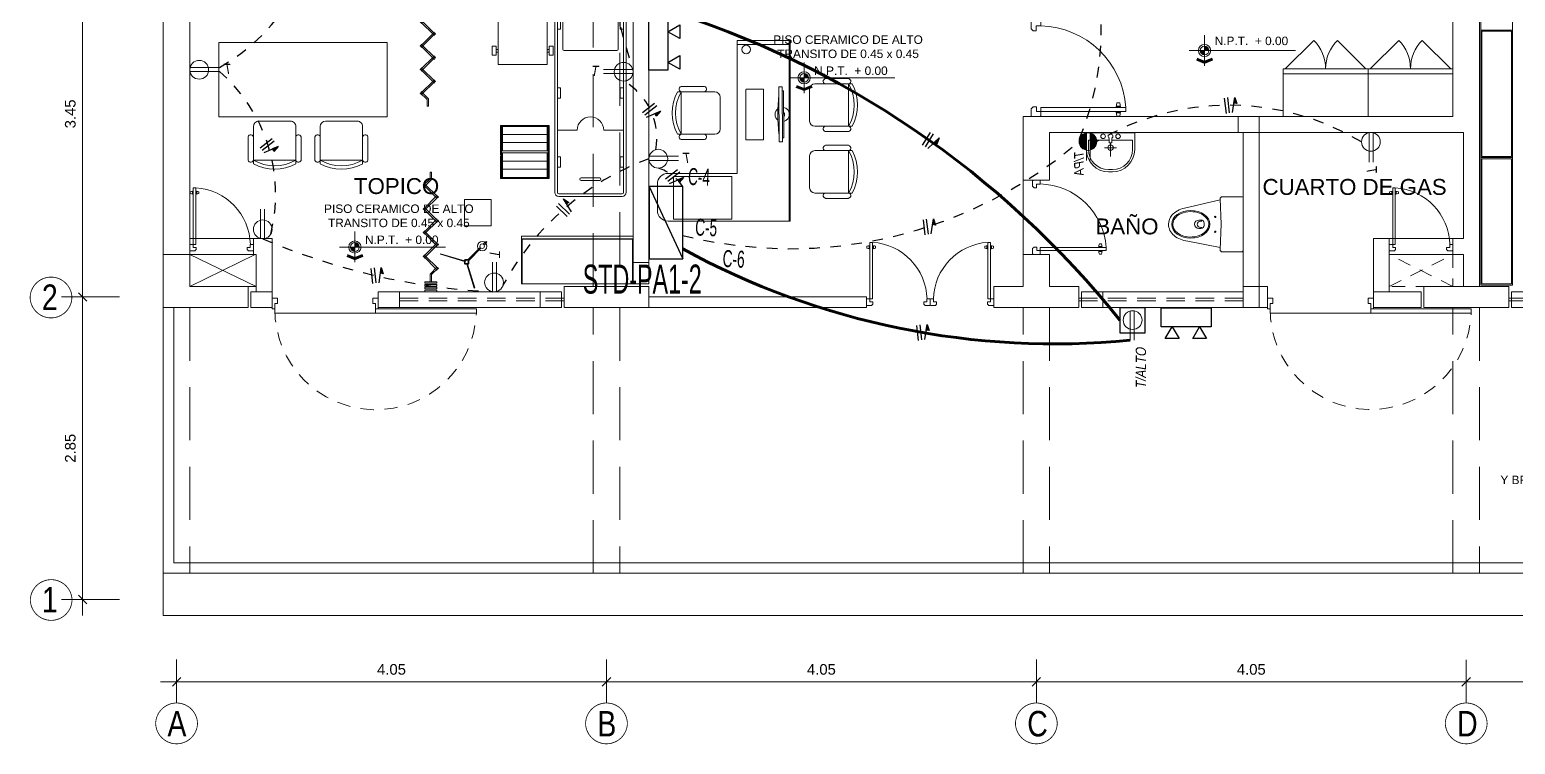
# Model space of a CAD drawing. Header units: millimetres. Extents: x 3354 to 3637, y 1117 to 1358.
# Drawn here: x 3377.57 to 3391.57, y 1138.79 to 1145.52 of the extents above; entities that cross this region are included whole.
import ezdxf

# ---------------------------------------------------------------- set-up
doc = ezdxf.new("R2010")
doc.units = ezdxf.units.MM
for name, pattern in [('CONTINUA', [0]), ('DASHED', [0.75, 0.5, -0.25]), ('DASHED2', [0.375, 0.25, -0.125]), ('HIDDEN2', [0.1875, 0.125, -0.0625]), ('TRAZOS2', [0.225, 0.15, -0.075])]:
    doc.linetypes.add(name, pattern=pattern)
for name, color, linetype, lineweight in [('cables', 152, 'Continuous', 60), ('CASCO', 252, 'Continuous', 9), ('INST. TOMAC.', 3, 'DASHED', 30), ('Mobiliario GRCP', 25, 'Continuous', 20), ('SANITARIAS', 37, 'Continuous', 13), ('TABLERO', 122, 'Continuous', 25)]:
    doc.layers.add(name, color=color, linetype=linetype, lineweight=lineweight)
doc.layers.add('Efec-muebles', color=7, linetype='Continuous', lineweight=13, true_color=0x85826f)
doc.layers.add('N° cond', color=141, linetype='Continuous')
doc.styles.add('1', font='arial.ttf')
doc.styles.add('2-SIETE', font='ARIALN.TTF', dxfattribs={"height": 0.07})
doc.styles.add('BYE', font='ARIALN.TTF', dxfattribs={"oblique": 10, "height": 2})
doc.styles.get("Standard").update_dxf_attribs({"font": 'arial.ttf'})
doc.styles.add('style1', font='arial.ttf')
doc.styles.add('style2', font='arial.ttf')
doc.dimstyles.new('Esc  1  50', dxfattribs={"dimtxt": 0.1, "dimasz": 0.08, "dimexe": 0.2, "dimexo": 0.15, "dimgap": 0.065, "dimtad": 1, "dimzin": 4, "dimdsep": 46, "dimtxsty": 'Standard', "dimblk": 'OBLIQUE', "dimcen": 0.12, "dimdle": 0.15, "dimadec": 0, "dimazin": 0, "dimtfac": 1, "dimtix": 1, "dimtmove": 0, "dimatfit": 3, "dimldrblk": 'OBLIQUE', "dimfxl": 1, "dimarcsym": 0})

# ---------------------------------------------------------------- blocks, each defined once
blk = doc.blocks.new('LAV-P')
at = {"layer": 'SANITARIAS', "linetype": 'CONTINUA', "lineweight": 5, "ltscale": 0.002}
for p, q in [((-0.019, 0.387), (0.019, 0.387)), ((-0.019, 0.365), (0.019, 0.365)), ((-0.24, 0), (-0.24, 0.167)), ((-0.218, 0.073), (-0.218, 0.167)), ((-0.059, 0.149), (0.059, 0.149)), ((0, 0.101), (0, 0.237)), ((0.218, 0.073), (0.218, 0.167)), ((0.24, 0), (0.24, 0.167)), ((-0.24, 0), (0.24, 0)), ((-0.218, 0.073), (-0.012, 0.073)), ((-0.012, 0.101), (0.012, 0.101)), ((-0.012, 0.056), (-0.012, 0.101)), ((0.012, 0.056), (0.012, 0.101)), ((0.012, 0.073), (0.218, 0.073))]:
    blk.add_line(p, q, dxfattribs=at)
for centre, radius in [((0, 0.149), 0.027), ((-0.074, 0.036), 0.0231), ((0.074, 0.036), 0.0231)]:
    blk.add_circle(centre, radius, dxfattribs=at)
for centre, radius, start, end in [((-0.019, 0.167), 0.221, 90, 180), ((-0.019, 0.167), 0.199, 90, 180), ((0.019, 0.167), 0.221, 0, 90), ((0.019, 0.167), 0.199, 0, 90), ((0, 0.036), 0.0231, 121.3084, 58.6916)]:
    blk.add_arc(centre, radius, start, end, dxfattribs=at)
blk = doc.blocks.new('ghjghg')
at = {"layer": 'Efec-muebles', "linetype": 'CONTINUA', "lineweight": 5, "ltscale": 0.002}
for p, q in [((722.609, 469.291), (722.43, 469.291)), ((722.41, 469.271), (722.41, 468.791)), ((722.619, 469.031), (722.629, 469.27)), ((722.628, 469.249), (722.933, 469.189)), ((722.629, 468.792), (722.619, 469.031)), ((722.779, 469.021), (722.779, 469.041)), ((722.801, 469.061), (722.815, 469.061)), ((722.809, 469.071), (722.829, 469.071)), ((722.869, 469.031), (722.869, 469.031)), ((722.629, 468.801), (722.965, 468.878)), ((722.815, 469.001), (722.801, 469.001)), ((722.829, 468.991), (722.809, 468.991)), ((722.43, 468.771), (722.609, 468.771))]:
    blk.add_line(p, q, dxfattribs=at)
for centre in [(722.675, 469.101), (722.675, 468.961)]:
    blk.add_circle(centre, 0.00635, dxfattribs=at)
for centre, radius, start, end in [((722.43, 469.271), 0.02, 90, 180), ((722.609, 469.271), 0.02, 357.5774, 90), ((722.809, 469.041), 0.03, 90, 180), ((722.809, 469.021), 0.03, 180, 270), ((722.815, 469.031), 0.03, 0, 90), ((722.815, 469.031), 0.03, 270, 0), ((722.829, 469.031), 0.04, 0, 90), ((722.829, 469.031), 0.04, 270, 360), ((722.43, 468.791), 0.02, 180, 270), ((722.609, 468.791), 0.02, 270, 2.4226)]:
    blk.add_arc(centre, radius, start, end, dxfattribs=at)
at = {"layer": 'Efec-muebles', "linetype": 'CONTINUA', "lineweight": 5, "ltscale": 0.002, "extrusion": (0, 0, -1)}
blk.add_ellipse((722.905, 469.031), major_axis=(0.18, 0), ratio=0.722222, dxfattribs=at)
at = {"layer": 'Efec-muebles', "linetype": 'CONTINUA', "lineweight": 5, "ltscale": 0.002}
for points, knots in [([(723.075, 469.031), (723.075, 469.003), (723.06, 468.974), (722.991, 468.919), (722.924, 468.904), (722.804, 468.926), (722.755, 468.961), (722.726, 469.042), (722.743, 469.088), (722.832, 469.148), (722.901, 469.159), (723.018, 469.131), (723.062, 469.093), (723.074, 469.045), (723.075, 469.038), (723.075, 469.031)], [0, 0, 0, 0, 0.74049, 0.74049, 1.813277, 1.813277, 2.886063, 2.886063, 3.958849, 3.958849, 5.031636, 5.031636, 6.104422, 6.104422, 6.283185, 6.283185, 6.283185, 6.283185]), ([(722.933, 469.189), (722.982, 469.184), (723.028, 469.167), (723.095, 469.11), (723.115, 469.071), (723.115, 469.031), (723.115, 469), (723.103, 468.97), (723.055, 468.912), (723.012, 468.889), (722.965, 468.878)], [4.853824, 4.853824, 4.853824, 4.853824, 5.580391, 5.580391, 6.283185, 6.283185, 6.283185, 6.822949, 6.822949, 7.551337, 7.551337, 7.551337, 7.551337])]:
    blk.add_open_spline(points, degree=3, knots=knots, dxfattribs=at)
blk = doc.blocks.new('H-7')
at = {"layer": 'Efec-muebles'}
for p, q in [((-1.271, 0.237), (-1.449, 0.058)), ((-1.257, 0.222), (-1.435, 0.044)), ((-1.299, 0.222), (-1.121, 0.044)), ((-1.285, 0.237), (-1.107, 0.058)), ((-0.971, 0.237), (-1.149, 0.058)), ((-0.957, 0.222), (-1.135, 0.044)), ((-1.002, 0.222), (-0.824, 0.044)), ((-0.988, 0.237), (-0.81, 0.058)), ((-0.674, 0.237), (-0.852, 0.058)), ((-0.66, 0.222), (-0.838, 0.044)), ((-0.702, 0.222), (-0.524, 0.044)), ((-0.688, 0.237), (-0.51, 0.058)), ((-0.374, 0.237), (-0.552, 0.058)), ((-0.36, 0.222), (-0.538, 0.044)), ((-0.402, 0.222), (-0.31, 0.13)), ((-0.388, 0.237), (-0.302, 0.15)), ((-0.193, 0.215), (-0.213, 0.215)), ((-0.213, 0.215), (-0.213, 0.065)), ((-0.193, 0.065), (-0.193, 0.215)), ((-0.158, 0.215), (-0.178, 0.215)), ((-0.178, 0.215), (-0.178, 0.065)), ((-0.158, 0.065), (-0.158, 0.215)), ((-0.123, 0.215), (-0.143, 0.215)), ((-0.143, 0.215), (-0.143, 0.065)), ((-0.123, 0.065), (-0.123, 0.215)), ((-0.088, 0.215), (-0.108, 0.215)), ((-0.108, 0.215), (-0.108, 0.065)), ((-0.088, 0.065), (-0.088, 0.215)), ((-1.589, 0.15), (-1.499, 0.15)), ((-1.589, 0.13), (-1.589, 0.15)), ((-1.589, 0.13), (-1.507, 0.13)), ((-1.507, 0.13), (-1.421, 0.044)), ((-1.499, 0.15), (-1.407, 0.058)), ((-0.31, 0.13), (-0.213, 0.13)), ((-0.302, 0.15), (-0.213, 0.15)), ((-0.213, 0.065), (-0.193, 0.065)), ((-0.178, 0.065), (-0.158, 0.065)), ((-0.143, 0.065), (-0.123, 0.065)), ((-0.108, 0.065), (-0.088, 0.065))]:
    blk.add_line(p, q, dxfattribs=at)
blk = doc.blocks.new('D-9')
at = {"layer": 'Efec-muebles'}
for p, q in [((-0.076, 0.245), (-0.072, 0.247)), ((-0.009, 0.021), (-0.076, 0.245)), ((-0.004, 0.021), (-0.072, 0.247)), ((-0.014, 0.021), (-0.021, 0.014)), ((-0.021, 0.014), (-0.021, -0.014)), ((0.014, 0.021), (-0.014, 0.021)), ((0.021, 0.014), (0.014, 0.021)), ((0.021, -0.004), (0.021, 0.014)), ((-0.021, -0.014), (-0.136, -0.129)), ((-0.014, -0.021), (-0.129, -0.136)), ((-0.014, -0.021), (-0.021, -0.014)), ((-0.014, -0.021), (0.014, -0.021)), ((0.014, -0.021), (0.021, -0.014)), ((0.021, -0.004), (0.247, -0.072)), ((0.021, -0.004), (0.021, -0.014)), ((0.021, -0.009), (0.245, -0.076)), ((0.245, -0.076), (0.247, -0.072)), ((-0.165, -0.158), (-0.191, -0.184)), ((-0.184, -0.191), (-0.191, -0.184)), ((-0.158, -0.165), (-0.184, -0.191))]:
    blk.add_line(p, q, dxfattribs=at)
for centre, radius in [((0, 0), 0.0155), ((-0.147, -0.148), 0.0439), ((-0.147, -0.147), 0.0213)]:
    blk.add_circle(centre, radius, dxfattribs=at)
blk = doc.blocks.new('NENE')
at = {"layer": 'Efec-muebles'}
for p, q in [((3086.058, 1563.99, -0.011), (3086.058, 1565.865, -0.011)), ((3086.083, 1563.99, -0.011), (3086.083, 1565.865, -0.011)), ((3086.095, 1565.903, -0.011), (3086.693, 1565.903, -0.011)), ((3086.095, 1565.878, -0.011), (3086.693, 1565.878, -0.011)), ((3086.705, 1565.865, -0.011), (3086.705, 1563.99, -0.011)), ((3086.73, 1565.865, -0.011), (3086.73, 1563.99, -0.011)), ((3086.306, 1565.753, -0.011), (3086.481, 1565.753, -0.011)), ((3086.306, 1565.728, -0.011), (3086.481, 1565.728, -0.011)), ((3086.083, 1565.628, -0.011), (3086.113, 1565.628, -0.011)), ((3086.113, 1565.628, -0.011), (3086.113, 1565.528, -0.011)), ((3086.705, 1565.628, -0.011), (3086.675, 1565.628, -0.011)), ((3086.675, 1565.528, -0.011), (3086.675, 1565.628, -0.011)), ((3086.083, 1565.528, -0.011), (3086.113, 1565.528, -0.011)), ((3086.705, 1565.528, -0.011), (3086.675, 1565.528, -0.011)), ((3086.269, 1565.278, -0.011), (3086.083, 1565.278, -0.011)), ((3086.705, 1565.278, -0.011), (3086.519, 1565.278, -0.011)), ((3086.083, 1564.978, -0.011), (3086.113, 1564.978, -0.011)), ((3086.113, 1564.878, -0.011), (3086.113, 1564.978, -0.011)), ((3086.675, 1564.978, -0.011), (3086.675, 1564.878, -0.011)), ((3086.705, 1564.978, -0.011), (3086.675, 1564.978, -0.011)), ((3086.083, 1564.878, -0.011), (3086.113, 1564.878, -0.011)), ((3086.705, 1564.878, -0.011), (3086.675, 1564.878, -0.011)), ((3086.133, 1564.04, -0.011), (3086.133, 1564.515, -0.011)), ((3086.643, 1564.528, -0.011), (3086.145, 1564.528, -0.011)), ((3086.655, 1564.515, -0.011), (3086.655, 1564.04, -0.011)), ((3086.083, 1564.328, -0.011), (3086.113, 1564.328, -0.011)), ((3086.113, 1564.228, -0.011), (3086.113, 1564.328, -0.011)), ((3086.675, 1564.328, -0.011), (3086.675, 1564.228, -0.011)), ((3086.705, 1564.328, -0.011), (3086.675, 1564.328, -0.011)), ((3086.083, 1564.228, -0.011), (3086.113, 1564.228, -0.011)), ((3086.705, 1564.228, -0.011), (3086.675, 1564.228, -0.011)), ((3086.254, 1564.078, -0.011), (3086.234, 1564.078, -0.011)), ((3086.234, 1564.028, -0.011), (3086.234, 1564.078, -0.011)), ((3086.254, 1564.028, -0.011), (3086.254, 1564.078, -0.011)), ((3086.554, 1564.078, -0.011), (3086.534, 1564.078, -0.011)), ((3086.534, 1564.028, -0.011), (3086.534, 1564.078, -0.011)), ((3086.554, 1564.028, -0.011), (3086.554, 1564.078, -0.011)), ((3086.693, 1563.978, -0.011), (3086.095, 1563.978, -0.011)), ((3086.693, 1563.953, -0.011), (3086.095, 1563.953, -0.011)), ((3086.643, 1564.028, -0.011), (3086.145, 1564.028, -0.011))]:
    blk.add_line(p, q, dxfattribs=at)
for centre, radius, start, end in [((3086.095, 1565.865, -0.011), 0.0375, 90, 180), ((3086.095, 1565.865, -0.011), 0.0125, 90, 180), ((3086.693, 1565.865, -0.011), 0.0375, 0, 90), ((3086.693, 1565.865, -0.011), 0.0125, 0, 90), ((3086.306, 1565.74, -0.011), 0.0125, 90, 270), ((3086.481, 1565.74, -0.011), 0.0125, 270, 90), ((3086.394, 1565.278, -0.011), 0.125, 180, 0), ((3086.145, 1564.515, -0.011), 0.0125, 90, 180), ((3086.643, 1564.515, -0.011), 0.0125, 0, 90), ((3086.095, 1563.99, -0.011), 0.0375, 180, 270), ((3086.095, 1563.99, -0.011), 0.0125, 180, 270), ((3086.145, 1564.04, -0.011), 0.0125, 180, 270), ((3086.643, 1564.04, -0.011), 0.0125, 270, 0), ((3086.693, 1563.99, -0.011), 0.0125, 270, 0), ((3086.693, 1563.99, -0.011), 0.0375, 270, 0)]:
    blk.add_arc(centre, radius, start, end, dxfattribs=at)
blk = doc.blocks.new('HLMS')
at = {"layer": 'Efec-muebles'}
for p, q in [((3085.507, 1565.234, -0.011), (3085.937, 1565.234, -0.011)), ((3085.517, 1565.234, -0.011), (3085.947, 1565.234, -0.011)), ((3085.507, 1565.157, -0.011), (3085.937, 1565.157, -0.011)), ((3085.517, 1565.157, -0.011), (3085.947, 1565.157, -0.011)), ((3085.507, 1564.984, -0.011), (3085.937, 1564.984, -0.011)), ((3085.507, 1564.907, -0.011), (3085.937, 1564.907, -0.011)), ((3085.517, 1564.984, -0.011), (3085.947, 1564.984, -0.011)), ((3085.517, 1564.907, -0.011), (3085.947, 1564.907, -0.011))]:
    blk.add_line(p, q, dxfattribs=at)
at = {"layer": 'Efec-muebles', "elevation": -0.011}
for points in [[(3085.947, 1565.035), (3085.947, 1565.32), (3085.497, 1565.32), (3085.497, 1565.029)], [(3085.957, 1565.035), (3085.957, 1565.32), (3085.507, 1565.32), (3085.507, 1565.029)], [(3085.497, 1565.029), (3085.497, 1564.82), (3085.947, 1564.82), (3085.947, 1565.029)], [(3085.507, 1565.03), (3085.507, 1565.06), (3085.937, 1565.06), (3085.937, 1565.029)], [(3085.937, 1565.029), (3085.937, 1564.83), (3085.507, 1564.83), (3085.507, 1565.029)], [(3085.507, 1565.029), (3085.507, 1564.82), (3085.957, 1564.82), (3085.957, 1565.029)], [(3085.517, 1565.03), (3085.517, 1565.06), (3085.947, 1565.06), (3085.947, 1565.029)], [(3085.947, 1565.029), (3085.947, 1564.83), (3085.517, 1564.83), (3085.517, 1565.029)]]:
    blk.add_lwpolyline(points, dxfattribs=at)
for points in [[(3085.937, 1565.31), (3085.507, 1565.31), (3085.507, 1565.08), (3085.937, 1565.08)], [(3085.947, 1565.31), (3085.517, 1565.31), (3085.517, 1565.08), (3085.947, 1565.08)]]:
    blk.add_lwpolyline(points, close=True, dxfattribs=at)
blk = doc.blocks.new('AGAG')
at = {"layer": 'Efec-muebles', "elevation": -0.015}
for points in [[(3084.353, 1564.498), (3084.353, 1564.415), (3084.317, 1564.415), (3084.317, 1564.498)], [(3084.373, 1564.468), (3084.373, 1564.445), (3084.353, 1564.445), (3084.353, 1564.468)], [(3084.373, 1564.587), (3084.373, 1563.927), (3084.833, 1563.927), (3084.833, 1564.587)], [(3084.833, 1564.468), (3084.833, 1564.445), (3084.854, 1564.445), (3084.854, 1564.468)], [(3084.854, 1564.498), (3084.854, 1564.415), (3084.89, 1564.415), (3084.89, 1564.498)], [(3084.353, 1564.016), (3084.353, 1564.1), (3084.317, 1564.1), (3084.317, 1564.016)], [(3084.373, 1564.046), (3084.373, 1564.07), (3084.353, 1564.07), (3084.353, 1564.046)], [(3084.833, 1564.046), (3084.833, 1564.07), (3084.854, 1564.07), (3084.854, 1564.046)], [(3084.854, 1564.016), (3084.854, 1564.1), (3084.89, 1564.1), (3084.89, 1564.016)]]:
    blk.add_lwpolyline(points, close=True, dxfattribs=at)
blk = doc.blocks.new('UIO')
at = {"layer": 'Efec-muebles', "lineweight": 15}
for p, q in [((845.432, 355.948), (845.782, 355.948)), ((845.682, 355.998), (845.466, 355.998)), ((845.466, 355.548), (845.466, 355.948)), ((845.832, 355.898), (845.832, 355.598)), ((845.782, 355.548), (845.432, 355.548)), ((845.682, 355.498), (845.466, 355.498)), ((845.782, 355.548), (845.682, 355.548))]:
    blk.add_line(p, q, dxfattribs=at)
for centre, radius, start, end in [((845.805, 355.748), 0.424, 151.8371, 208.1629), ((845.805, 355.748), 0.394, 149.4733, 210.5267), ((845.47, 355.973), 0.0256, 83.0309, 253.726), ((845.678, 355.973), 0.0256, 286.274, 96.9691), ((845.782, 355.898), 0.05, 0, 90), ((845.47, 355.524), 0.0256, 106.274, 276.9691), ((845.678, 355.524), 0.0256, 263.0309, 73.726), ((845.782, 355.598), 0.05, 270, 0)]:
    blk.add_arc(centre, radius, start, end, dxfattribs=at)
blk = doc.blocks.new('MA-3234')
at = {"layer": 'Efec-muebles', "lineweight": 18}
blk.add_lwpolyline([(-0.125, 0.125), (0.125, 0.125), (0.125, -0.125), (-0.125, -0.125)], close=True, dxfattribs=at)
blk = doc.blocks.new('MA-28')
at = {"layer": 'Efec-muebles', "lineweight": 15}
for p, q in [((-1.285, 0.25), (-1.285, 0.67)), ((-0.245, 0.25), (-0.245, 0.67))]:
    blk.add_line(p, q, dxfattribs=at)
for points in [[(-0.24, 0.67), (-1.29, 0.67), (-1.29, 0.25), (-0.24, 0.25)], [(-0.24, 0.245), (-1.29, 0.245), (-1.29, 0.22), (-0.24, 0.22)]]:
    blk.add_lwpolyline(points, close=True, dxfattribs=at)
blk = doc.blocks.new('cab')
at = {"layer": 'Efec-muebles'}
for p, q in [((-450, 0), (-450, -800)), ((0, 0), (-450, 0)), ((-404, 0), (-404, -800)), ((0, -800), (0, 0)), ((-450, -20), (-719, -289)), ((-450, -780), (-719, -511)), ((0, -800), (-450, -800)), ((0, -800), (-450, -800))]:
    blk.add_line(p, q, dxfattribs=at)
for centre, start, end in [((-450, -20), 225, 270), ((-450, -780), 90, 135)]:
    blk.add_arc(centre, 380, start, end, dxfattribs=at)
blk = doc.blocks.new('ESCRITORIO')
at = {"layer": 'Efec-muebles', "lineweight": 15}
blk.add_lwpolyline([(3065.774, 1535.016), (3065.774, 1536.566), (3066.924, 1536.566, -0.414214), (3067.024, 1536.466), (3067.024, 1536.216, -0.414214), (3066.924, 1536.116), (3066.274, 1536.116), (3066.274, 1536.116), (3066.274, 1534.901), (3065.784, 1534.901)], format="xyb", dxfattribs=at)
for points in [[(3065.784, 1536.566), (3065.774, 1536.566), (3065.774, 1534.865), (3065.784, 1534.865)], [(3066.871, 1536.147), (3066.322, 1536.147), (3066.322, 1536.547), (3066.871, 1536.547)], [(3065.836, 1535.339), (3065.833, 1535.782), (3065.847, 1535.782), (3065.849, 1535.339)], [(3065.85, 1535.302), (3065.847, 1535.819), (3065.878, 1535.819), (3065.881, 1535.302)]]:
    blk.add_lwpolyline(points, close=True, dxfattribs=at)
blk.add_lwpolyline([(3066.027, 1535.8), (3066.188, 1535.8, -0.414214), (3066.19, 1535.798), (3066.19, 1535.326, -0.414214), (3066.188, 1535.324), (3066.027, 1535.324, -0.414214), (3066.025, 1535.326), (3066.025, 1535.798, -0.414214)], format="xyb", close=True, dxfattribs=at)
for points in [[(3065.774, 1534.865), (3066.274, 1534.865), (3066.274, 1534.901), (3065.784, 1534.901)], [(3065.774, 1534.865), (3065.774, 1534.865)]]:
    blk.add_lwpolyline(points, dxfattribs=at)
blk.add_circle((3066.188, 1534.949), 0.0405, dxfattribs=at)
for centre, radius, start, end in [((3064.016, 1535.55), 1.873, 354.7148, 5.9226), ((3065.848, 1535.561), 0.0673, 101.8083, 258.8291), ((3065.848, 1535.561), 0.0227, 126.4386, 234.1988), ((3065.848, 1535.561), 0.0673, 306.4535, 54.1839)]:
    blk.add_arc(centre, radius, start, end, dxfattribs=at)
at = {"layer": 'Efec-muebles', "lineweight": 15, "rotation": 180}
blk.add_blockref('UIO', (3912.265, 1891.296), dxfattribs=at)
blk = doc.blocks.new('_Oblique')
at = {"color": 0, "linetype": 'ByBlock', "lineweight": -2}
blk.add_line((-0.5, -0.5), (0.5, 0.5), dxfattribs=at)
blk = doc.blocks.new('*D292')
at = {"layer": 'CASCO', "color": 0, "lineweight": -2, "transparency": 16777216}
for p, q in [((3355.451, 1268.517), (3355.451, 1264.767)), ((3355.797, 1268.367), (3355.251, 1268.367)), ((3355.797, 1264.917), (3355.251, 1264.917))]:
    blk.add_line(p, q, dxfattribs=at)
at = {"layer": 'Defpoints', "color": 0, "transparency": 16777216}
for p in [(3355.947, 1268.367), (3355.451, 1264.917), (3355.947, 1264.917)]:
    blk.add_point(p, dxfattribs=at)
at = {"layer": 'CASCO', "color": 0, "lineweight": -2, "transparency": 16777216, "xscale": 0.08, "yscale": 0.08, "zscale": 0.08}
for p, rotation in [((3355.451, 1268.367), 90), ((3355.451, 1264.917), 270)]:
    blk.add_blockref('_Oblique', p, dxfattribs=dict(at, rotation=rotation))
at = {"layer": 'CASCO', "color": 0, "transparency": 16777216, "insert": (3355.335, 1266.642), "char_height": 0.1, "attachment_point": 5, "rotation": 90}
blk.add_mtext('3.45', dxfattribs=at)
blk = doc.blocks.new('*D293')
at = {"layer": 'CASCO', "color": 0, "lineweight": -2, "transparency": 16777216}
for p, q in [((3355.451, 1265.067), (3355.451, 1261.917)), ((3355.797, 1264.917), (3355.251, 1264.917)), ((3355.797, 1262.067), (3355.251, 1262.067))]:
    blk.add_line(p, q, dxfattribs=at)
at = {"layer": 'Defpoints', "color": 0, "transparency": 16777216}
for p in [(3355.947, 1264.917), (3355.451, 1262.067), (3355.947, 1262.067)]:
    blk.add_point(p, dxfattribs=at)
at = {"layer": 'CASCO', "color": 0, "lineweight": -2, "transparency": 16777216, "xscale": 0.08, "yscale": 0.08, "zscale": 0.08}
for p, rotation in [((3355.451, 1264.917), 90), ((3355.451, 1262.067), 270)]:
    blk.add_blockref('_Oblique', p, dxfattribs=dict(at, rotation=rotation))
at = {"layer": 'CASCO', "color": 0, "transparency": 16777216, "insert": (3355.335, 1263.492), "char_height": 0.1, "attachment_point": 5, "rotation": 90}
blk.add_mtext('2.85', dxfattribs=at)
blk = doc.blocks.new('*D297')
at = {"layer": 'CASCO', "color": 0, "lineweight": -2, "transparency": 16777216}
for p, q in [((3356.336, 1261.503), (3356.336, 1261.092)), ((3360.386, 1261.503), (3360.386, 1261.092)), ((3356.186, 1261.292), (3360.536, 1261.292))]:
    blk.add_line(p, q, dxfattribs=at)
at = {"layer": 'Defpoints', "color": 0, "transparency": 16777216}
for p in [(3356.336, 1261.653), (3360.386, 1261.653), (3360.386, 1261.292)]:
    blk.add_point(p, dxfattribs=at)
at = {"layer": 'CASCO', "color": 0, "lineweight": -2, "transparency": 16777216, "xscale": 0.08, "yscale": 0.08, "zscale": 0.08, "rotation": 180}
blk.add_blockref('_Oblique', (3356.336, 1261.292), dxfattribs=at)
at = {"layer": 'CASCO', "color": 0, "lineweight": -2, "transparency": 16777216, "xscale": 0.08, "yscale": 0.08, "zscale": 0.08}
blk.add_blockref('_Oblique', (3360.386, 1261.292), dxfattribs=at)
at = {"layer": 'CASCO', "color": 0, "transparency": 16777216, "insert": (3358.361, 1261.408), "char_height": 0.1, "attachment_point": 5}
blk.add_mtext('4.05', dxfattribs=at)
blk = doc.blocks.new('*D298')
at = {"layer": 'CASCO', "color": 0, "lineweight": -2, "transparency": 16777216}
for p, q in [((3360.386, 1261.503), (3360.386, 1261.092)), ((3364.436, 1261.503), (3364.436, 1261.092)), ((3360.236, 1261.292), (3364.586, 1261.292))]:
    blk.add_line(p, q, dxfattribs=at)
at = {"layer": 'Defpoints', "color": 0, "transparency": 16777216}
for p in [(3360.386, 1261.653), (3364.436, 1261.653), (3364.436, 1261.292)]:
    blk.add_point(p, dxfattribs=at)
at = {"layer": 'CASCO', "color": 0, "lineweight": -2, "transparency": 16777216, "xscale": 0.08, "yscale": 0.08, "zscale": 0.08, "rotation": 180}
blk.add_blockref('_Oblique', (3360.386, 1261.292), dxfattribs=at)
at = {"layer": 'CASCO', "color": 0, "lineweight": -2, "transparency": 16777216, "xscale": 0.08, "yscale": 0.08, "zscale": 0.08}
blk.add_blockref('_Oblique', (3364.436, 1261.292), dxfattribs=at)
at = {"layer": 'CASCO', "color": 0, "transparency": 16777216, "insert": (3362.411, 1261.408), "char_height": 0.1, "attachment_point": 5}
blk.add_mtext('4.05', dxfattribs=at)
blk = doc.blocks.new('*D299')
at = {"layer": 'CASCO', "color": 0, "lineweight": -2, "transparency": 16777216}
for p, q in [((3364.436, 1261.503), (3364.436, 1261.092)), ((3368.486, 1261.499), (3368.486, 1261.092)), ((3364.286, 1261.292), (3368.636, 1261.292))]:
    blk.add_line(p, q, dxfattribs=at)
at = {"layer": 'Defpoints', "color": 0, "transparency": 16777216}
for p in [(3364.436, 1261.653), (3368.486, 1261.649), (3368.486, 1261.292)]:
    blk.add_point(p, dxfattribs=at)
at = {"layer": 'CASCO', "color": 0, "lineweight": -2, "transparency": 16777216, "xscale": 0.08, "yscale": 0.08, "zscale": 0.08, "rotation": 180}
blk.add_blockref('_Oblique', (3364.436, 1261.292), dxfattribs=at)
at = {"layer": 'CASCO', "color": 0, "lineweight": -2, "transparency": 16777216, "xscale": 0.08, "yscale": 0.08, "zscale": 0.08}
blk.add_blockref('_Oblique', (3368.486, 1261.292), dxfattribs=at)
at = {"layer": 'CASCO', "color": 0, "transparency": 16777216, "insert": (3366.461, 1261.408), "char_height": 0.1, "attachment_point": 5}
blk.add_mtext('4.05', dxfattribs=at)
blk = doc.blocks.new('*D300')
at = {"layer": 'CASCO', "color": 0, "lineweight": -2, "transparency": 16777216}
for p, q in [((3368.486, 1261.499), (3368.486, 1261.092)), ((3372.536, 1261.503), (3372.536, 1261.092)), ((3368.336, 1261.292), (3372.686, 1261.292))]:
    blk.add_line(p, q, dxfattribs=at)
at = {"layer": 'Defpoints', "color": 0, "transparency": 16777216}
for p in [(3368.486, 1261.649), (3372.536, 1261.653), (3372.536, 1261.292)]:
    blk.add_point(p, dxfattribs=at)
at = {"layer": 'CASCO', "color": 0, "lineweight": -2, "transparency": 16777216, "xscale": 0.08, "yscale": 0.08, "zscale": 0.08, "rotation": 180}
blk.add_blockref('_Oblique', (3368.486, 1261.292), dxfattribs=at)
at = {"layer": 'CASCO', "color": 0, "lineweight": -2, "transparency": 16777216, "xscale": 0.08, "yscale": 0.08, "zscale": 0.08}
blk.add_blockref('_Oblique', (3372.536, 1261.292), dxfattribs=at)
at = {"layer": 'CASCO', "color": 0, "transparency": 16777216, "insert": (3370.511, 1261.408), "char_height": 0.1, "attachment_point": 5}
blk.add_mtext('4.05', dxfattribs=at)
blk = doc.blocks.new('cgytutytry')
at = {"layer": 'CASCO'}
for p, q in [((-4.482, 891.175), (-4.487, 891.175)), ((-4.487, 891.175), (-4.487, 891.1)), ((-4.487, 891.1), (-4.487, 891.175)), ((-4.487, 891.175), (-4.482, 891.175)), ((-4.467, 891.08), (-4.487, 891.1)), ((-4.467, 891.08), (-4.487, 891.1)), ((-4.482, 891.18), (-4.482, 891.175)), ((-4.391, 891.18), (-4.482, 891.18)), ((-4.482, 891.175), (-4.482, 891.18)), ((-4.432, 891.08), (-4.467, 891.08)), ((-4.432, 891.08), (-4.467, 891.08)), ((-4.386, 891.126), (-4.432, 891.126)), ((-4.432, 891.126), (-4.432, 891.08)), ((-4.391, 891.18), (-4.391, 891.175)), ((-4.391, 891.18), (-4.391, 891.175)), ((-4.386, 891.175), (-4.391, 891.175)), ((-4.391, 891.175), (-4.386, 891.175)), ((-4.386, 891.175), (-4.386, 891.126)), ((-4.386, 891.175), (-4.386, 891.126)), ((-4.386, 891.085), (-4.386, 891.126)), ((-4.386, 891.126), (-3.497, 891.126)), ((-3.497, 891.085), (-4.386, 891.085)), ((-3.598, 891.132), (-3.598, 891.14)), ((-3.598, 891.14), (-3.594, 891.14)), ((-3.55, 891.132), (-3.598, 891.132)), ((-3.598, 891.075), (-3.598, 891.08)), ((-3.598, 891.08), (-3.55, 891.08)), ((-3.594, 891.075), (-3.598, 891.075)), ((-3.594, 891.155), (-3.589, 891.175)), ((-3.594, 891.14), (-3.594, 891.155)), ((-3.594, 891.057), (-3.594, 891.075)), ((-3.589, 891.175), (-3.559, 891.175)), ((-3.559, 891.175), (-3.554, 891.155)), ((-3.554, 891.155), (-3.554, 891.137)), ((-3.554, 891.137), (-3.55, 891.137)), ((-3.55, 891.075), (-3.554, 891.075)), ((-3.554, 891.075), (-3.554, 891.057)), ((-3.55, 891.137), (-3.55, 891.132)), ((-3.55, 891.08), (-3.55, 891.075)), ((-3.497, 891.126), (-3.497, 891.085)), ((-3.589, 891.037), (-3.594, 891.057)), ((-3.559, 891.037), (-3.589, 891.037)), ((-3.554, 891.057), (-3.559, 891.037)), ((-4.467, 890.281), (-4.487, 890.261)), ((-4.487, 890.261), (-4.467, 890.281)), ((-4.487, 890.261), (-4.487, 890.185)), ((-4.487, 890.185), (-4.487, 890.261)), ((-4.487, 890.185), (-4.482, 890.185)), ((-4.482, 890.185), (-4.487, 890.185)), ((-4.482, 890.185), (-4.482, 890.18)), ((-4.482, 890.18), (-4.482, 890.185)), ((-4.482, 890.18), (-4.391, 890.18)), ((-4.467, 890.281), (-4.433, 890.281)), ((-4.467, 890.281), (-4.433, 890.281)), ((-4.433, 890.281), (-4.433, 890.231)), ((-4.433, 890.231), (-4.386, 890.231)), ((-4.391, 890.185), (-4.386, 890.185)), ((-4.391, 890.185), (-4.391, 890.18)), ((-4.386, 890.185), (-4.391, 890.185)), ((-4.391, 890.185), (-4.391, 890.18)), ((-4.386, 890.231), (-4.386, 890.185)), ((-4.386, 890.231), (-4.386, 890.185))]:
    blk.add_line(p, q, dxfattribs=at)
for points in [[(-4.432, 891.08), (-4.432, 891.126), (-4.386, 891.126)], [(-4.386, 890.231), (-4.433, 890.231), (-4.433, 890.281)]]:
    blk.add_lwpolyline(points, dxfattribs=at)
for points in [[(-3.497, 891.126), (-3.497, 891.085), (-4.386, 891.085), (-4.386, 891.126)], [(-3.55, 891.132), (-3.55, 891.137), (-3.598, 891.137), (-3.598, 891.132)], [(-3.55, 891.08), (-3.55, 891.075), (-3.598, 891.075), (-3.598, 891.08)], [(-3.554, 891.14), (-3.554, 891.155), (-3.559, 891.175), (-3.589, 891.175), (-3.594, 891.155), (-3.594, 891.14)], [(-3.554, 891.071), (-3.554, 891.057), (-3.559, 891.037), (-3.589, 891.037), (-3.594, 891.057), (-3.594, 891.071)]]:
    blk.add_lwpolyline(points, close=True, dxfattribs=at)
blk.add_arc((-4.408, 891.143), 0.913, 271.3362, 356.359, dxfattribs=at)
blk = doc.blocks.new('dtyrdyt')
at = {"layer": 'CASCO'}
h = blk.add_hatch(color=256, dxfattribs=at)
h.paths.add_polyline_path([(850.126, 424.939), (850.167, 424.939, 0.414214), (850.126, 424.98)])
h.paths.add_polyline_path([(850.126, 424.898), (850.126, 424.939), (850.084, 424.939, 0.414214)])
blk.add_hatch(color=256, dxfattribs=at).paths.add_polyline_path([(850.126, 424.839), (850.057, 424.867), (850.049, 424.849), (850.126, 424.818), (850.202, 424.849), (850.194, 424.867)])
for p, q in [((850.126, 424.939), (850.126, 425.084)), ((849.981, 424.939), (850.981, 424.939)), ((850.126, 424.939), (850.126, 424.795)), ((850.126, 424.818), (850.049, 424.849)), ((850.126, 424.839), (850.057, 424.867)), ((850.126, 424.839), (850.194, 424.867)), ((850.126, 424.818), (850.202, 424.849)), ((850.202, 424.849), (850.194, 424.867))]:
    blk.add_line(p, q, dxfattribs=at)
for radius in [0.0578, 0.0413]:
    blk.add_circle((850.126, 424.939), radius, dxfattribs=at)
blk = doc.blocks.new('THT')
for p, q in [((-1.074, 0.413), (-1.014, 0.413)), ((-1.074, 0.293), (-1.074, 0.413)), ((-1.044, 0.353), (-1.044, 0.293)), ((-1.014, 0.353), (-1.044, 0.353)), ((-1.014, 0.413), (-1.014, 0.353)), ((0.126, 0.413), (0.066, 0.413)), ((0.066, 0.413), (0.066, 0.353)), ((0.066, 0.353), (0.096, 0.353)), ((0.096, 0.353), (0.096, 0.293)), ((0.126, 0.293), (0.126, 0.413)), ((-1.044, 0.293), (-1.074, 0.293)), ((0.096, 0.245), (-1.044, 0.245)), ((0.096, 0.293), (0.126, 0.293)), ((0.096, 0.293), (0.096, 0.245)), ((1.236, 0.293), (0.096, 0.293)), ((0.096, 0.245), (1.236, 0.245)), ((1.236, 0.245), (1.236, 0.293))]:
    blk.add_line(p, q)
at = {"linetype": 'TRAZOS2'}
blk.add_arc((0.096, 0.293), 1.14, 180, 357.5868, dxfattribs=at)
blk = doc.blocks.new('D')
at = {"layer": 'TABLERO'}
blk.add_line((3390.514, 1173.454), (3390.831, 1172.773), dxfattribs=at)
blk.add_lwpolyline([(3390.514, 1173.454), (3390.514, 1172.773), (3390.831, 1172.773), (3390.831, 1173.454)], close=True, dxfattribs=at)
blk = doc.blocks.new('T')
at = {"color": 4, "linetype": 'Continuous', "lineweight": 20, "ltscale": 0.1}
for p, q in [((-49.222, 238.573), (-49.433, 238.573)), ((-49.222, 238.544), (-49.433, 238.544))]:
    blk.add_line(p, q, dxfattribs=at)
blk.add_circle((-49.289, 238.556), 0.0671, dxfattribs=at)
blk = doc.blocks.new('tc')
at = {"layer": 'cables', "xscale": 1.320000000000436, "yscale": 1.320000000000436, "zscale": 1.320000000000436}
blk.add_blockref('T', (3434.581, 833.171), dxfattribs=at)
at = {"style": 'BYE', "oblique": 10}
blk.add_text('T', height=0.0964, dxfattribs=at).set_placement((3369.209, 1148.025))
blk = doc.blocks.new('pa')
at = {"linetype": 'Continuous', "lineweight": 20, "ltscale": 0.1}
h = blk.add_hatch(color=4, dxfattribs=at)
h.paths.add_polyline_path([(3352.466, 1149.182), (3352.302, 1149.182, -0.840509)])
h.paths.add_polyline_path([(3352.304, 1149.146), (3352.465, 1149.146, -0.767976)])
at = {"color": 4, "linetype": 'Continuous', "lineweight": 20, "ltscale": 0.1}
for p, q in [((3352.301, 1149.182), (3352.563, 1149.182)), ((3352.301, 1149.146), (3352.563, 1149.146))]:
    blk.add_line(p, q, dxfattribs=at)
blk.add_circle((3352.384, 1149.167), 0.0833, dxfattribs=at)
at = {"style": 'BYE', "oblique": 10}
blk.add_text('T/PA', height=0.0907, rotation=0.1428, dxfattribs=at).set_placement((3352.47, 1149.206, 1.751))
blk = doc.blocks.new('1PIDS')
at = {"layer": 'CASCO'}
blk.add_line((3364.311, 1265.317), (3364.311, 1266.017), dxfattribs=at)
at = {"layer": 'CASCO', "lineweight": 5}
for p, q in [((3356.461, 1265.317), (3357.086, 1265.017)), ((3356.461, 1265.017), (3357.076, 1265.317)), ((3357.011, 1265.017), (3357.086, 1265.017))]:
    blk.add_line(p, q, dxfattribs=at)
at = {"layer": 'CASCO', "linetype": 'HIDDEN2', "lineweight": 5}
for p, q in [((3367.761, 1265.017), (3368.361, 1265.317)), ((3368.361, 1265.017), (3367.761, 1265.317))]:
    blk.add_line(p, q, dxfattribs=at)
at = {"layer": 'CASCO', "lineweight": 0}
blk.add_line((3356.211, 1262.117), (3356.211, 1264.817), dxfattribs=at)
at = {"layer": 'CASCO', "linetype": 'DASHED2', "ltscale": 2}
for points in [[(3360.261, 1271.717), (3360.511, 1271.717), (3360.511, 1265.017), (3360.261, 1265.017)], [(3356.211, 1264.817), (3356.461, 1264.817), (3356.461, 1262.314), (3356.211, 1262.314)], [(3360.261, 1264.817), (3360.511, 1264.817), (3360.511, 1262.314), (3360.261, 1262.314)], [(3364.311, 1264.817), (3364.561, 1264.817), (3364.561, 1262.314), (3364.311, 1262.314)], [(3368.361, 1264.817), (3368.611, 1264.817), (3368.611, 1262.314), (3368.361, 1262.314)]]:
    blk.add_lwpolyline(points, close=True, dxfattribs=at)
at = {"layer": 'CASCO'}
for points in [[(3356.461, 1268.242), (3356.211, 1268.242), (3356.211, 1265.317), (3356.461, 1265.317)], [(3366.536, 1266.617), (3366.336, 1266.617), (3366.336, 1266.467), (3366.536, 1266.467)], [(3360.636, 1265.242), (3360.636, 1265.042), (3360.786, 1265.042), (3360.786, 1265.242)], [(3364.036, 1265.017), (3364.311, 1265.017), (3364.311, 1265.317), (3364.561, 1265.317), (3364.561, 1265.017), (3364.836, 1265.017), (3364.836, 1264.817), (3364.561, 1264.817), (3364.311, 1264.817), (3364.036, 1264.817)], [(3357.236, 1264.817), (3357.036, 1264.817), (3357.036, 1264.967), (3357.236, 1264.967)], [(3358.436, 1264.817), (3358.236, 1264.817), (3358.236, 1264.967), (3358.436, 1264.967)], [(3359.761, 1264.817), (3359.961, 1264.817), (3359.961, 1264.967), (3359.761, 1264.967)], [(3365.061, 1264.817), (3364.861, 1264.817), (3364.861, 1264.967), (3365.061, 1264.967)], [(3366.536, 1264.817), (3366.536, 1265.017), (3366.386, 1265.017), (3366.386, 1264.817)], [(3367.611, 1264.817), (3368.061, 1264.817), (3368.061, 1264.967), (3367.611, 1264.967)], [(3369.111, 1264.817), (3368.911, 1264.817), (3368.911, 1264.967), (3369.111, 1264.967)]]:
    blk.add_lwpolyline(points, close=True, dxfattribs=at)
at = {"layer": 'CASCO', "ltscale": 2}
for points in [[(3368.461, 1265.467), (3368.461, 1266.467), (3368.461, 1266.467), (3366.536, 1266.467), (3366.536, 1266.617), (3368.361, 1266.617), (3368.361, 1268.242), (3368.611, 1268.242), (3368.611, 1265.017), (3368.611, 1265.017), (3368.461, 1265.017), (3368.461, 1265.317), (3368.361, 1265.317), (3368.361, 1265.467), (3368.461, 1265.467)], [(3357.236, 1264.967), (3357.236, 1265.467), (3357.061, 1265.467), (3357.061, 1265.317), (3357.086, 1265.317), (3357.086, 1264.967), (3357.236, 1264.967)]]:
    blk.add_lwpolyline(points, dxfattribs=at)
for points in [[(3360.786, 1265.242), (3360.786, 1267.842), (3360.636, 1267.842), (3360.636, 1265.242)], [(3366.336, 1266.617), (3364.311, 1266.617), (3364.311, 1266.617), (3364.311, 1266.617), (3364.311, 1266.017), (3364.561, 1266.017), (3364.561, 1266.467), (3366.336, 1266.467)], [(3366.386, 1266.467), (3366.536, 1266.467), (3366.536, 1265.017), (3366.386, 1265.017)], [(3367.611, 1265.467), (3367.761, 1265.467), (3367.761, 1264.967), (3367.611, 1264.967)], [(3358.436, 1264.967), (3359.761, 1264.967), (3359.761, 1264.817), (3358.436, 1264.817)], [(3365.061, 1264.967), (3366.386, 1264.967), (3366.386, 1264.817), (3365.061, 1264.817)], [(3366.536, 1265.017), (3366.613, 1265.017), (3366.613, 1264.817), (3366.536, 1264.817)]]:
    blk.add_lwpolyline(points, close=True, dxfattribs=at)
at = {"layer": 'CASCO', "lineweight": 5}
for points in [[(3357.061, 1265.467), (3356.461, 1265.467), (3356.461, 1265.317), (3357.061, 1265.317)], [(3368.361, 1265.467), (3367.761, 1265.467), (3367.761, 1265.317), (3368.361, 1265.317)]]:
    blk.add_lwpolyline(points, close=True, dxfattribs=at)
at = {"layer": 'CASCO'}
for points in [[(3357.011, 1264.817), (3356.211, 1264.817), (3356.211, 1265.317), (3356.461, 1265.317), (3356.461, 1265.017), (3357.011, 1265.017), (3357.011, 1264.817)], [(3359.986, 1264.817), (3359.986, 1265.017), (3360.786, 1265.017), (3360.786, 1264.817), (3359.986, 1264.817)], [(3368.086, 1264.817), (3368.086, 1265.017), (3368.886, 1265.017), (3368.886, 1264.817), (3368.086, 1264.817)], [(3362.836, 1264.817), (3360.786, 1264.817), (3360.786, 1264.917), (3362.836, 1264.917), (3362.836, 1264.817)]]:
    blk.add_lwpolyline(points, dxfattribs=at)
at = {"layer": 'CASCO', "linetype": 'HIDDEN2', "lineweight": 5}
blk.add_lwpolyline([(3367.761, 1265.317), (3368.361, 1265.317), (3368.361, 1265.017), (3367.761, 1265.017)], close=True, dxfattribs=at)
at = {"layer": 'CASCO', "ltscale": 2, "const_width": 0.0076}
for points in [[(3355.35, 1264.917, 0.951688), (3354.956, 1264.917, 1)], [(3355.351, 1262.067, 0.951688), (3354.958, 1262.067, 1)], [(3356.533, 1260.895, -0.951688), (3356.139, 1260.895, -1)], [(3360.583, 1260.895, -0.951688), (3360.189, 1260.895, -1)], [(3364.633, 1260.895, -0.951688), (3364.239, 1260.895, -1)], [(3368.683, 1260.895, -0.951688), (3368.289, 1260.895, -1)]]:
    blk.add_lwpolyline(points, format="xyb", close=True, dxfattribs=at)
at = {"layer": 'CASCO', "lineweight": 5}
for points in [[(3356.311, 1264.817), (3356.311, 1262.414), (3380.661, 1262.414), (3380.661, 1264.817)], [(3356.211, 1264.667), (3356.211, 1262.314), (3380.761, 1262.314), (3380.761, 1264.667)]]:
    blk.add_lwpolyline(points, dxfattribs=at)
at = {"layer": 'CASCO', "linetype": 'DASHED2', "ltscale": 0.7}
for points in [[(3359.986, 1264.905), (3358.436, 1264.905)], [(3359.986, 1264.882), (3358.436, 1264.882)], [(3366.386, 1264.905), (3364.836, 1264.905)], [(3366.386, 1264.882), (3364.836, 1264.882)], [(3368.891, 1264.905), (3370.936, 1264.905)], [(3368.891, 1264.882), (3370.936, 1264.882)]]:
    blk.add_lwpolyline(points, dxfattribs=at)
at = {"layer": 'CASCO', "lineweight": 0, "ltscale": 0.5}
for points in [[(3380.761, 1262.314), (3380.761, 1262.314), (3356.211, 1262.314), (3356.211, 1262.314)], [(3356.211, 1262.314), (3356.211, 1261.917), (3380.761, 1261.917), (3380.761, 1262.314)]]:
    blk.add_lwpolyline(points, dxfattribs=at)
at = {"layer": 'CASCO', "lineweight": 13}
for p, xscale, yscale, zscale, rotation in [((3368.425, 2068.679), -0.8999999647174634, 0.8999999647174634, 0.8999999647174634, 180), ((3891.169, 1268.044), 0.5999999999998181, 0.5999999999998181, 0.5999999999998181, 89.99999999999999), ((3367.542, 1889.143), -0.699999999999045, 0.699999999999045, 0.699999999999045, 180), ((3902.469, 1268.044), 0.5999999999998181, 0.5999999999998181, 0.5999999999998181, 89.99999999999999), ((3897.544, 1267.53), 0.5999999999998181, 0.5999999999998181, 0.5999999999998181, 89.99999999999999), ((2829.328, 1267.53), -0.5999999999998181, 0.5999999999998181, 0.5999999999998181, 270)]:
    blk.add_blockref('cgytutytry', p, dxfattribs=dict(at, xscale=xscale, yscale=yscale, zscale=zscale, rotation=rotation))
at = {"layer": 'CASCO'}
for p in [(2515.895, 842.3), (2512.122, 842.043), (2507.89, 840.449)]:
    blk.add_blockref('dtyrdyt', p, dxfattribs=at)
for p, xscale, yscale, zscale in [((3358.131, 1264.561), 0.8333541671872685, 0.8333541671872685, 0.8333541671872685), ((3367.506, 1264.562), 0.8317599019477439, 0.8317599019477439, 0.8317599019477439)]:
    blk.add_blockref('THT', p, dxfattribs=dict(at, xscale=xscale, yscale=yscale, zscale=zscale))
at = {"layer": 'CASCO', "style": '1'}
for p in [(3366.116, 1267.29), (3362.343, 1267.009), (3358.111, 1265.416)]:
    blk.add_text('N.P.T.  + 0.00', height=0.08, dxfattribs=at).set_placement(p)
at = {"layer": 'CASCO', "style": 'style1', "width": 0.8}
for s, p in [('2', (3355.067, 1264.795)), ('1', (3355.068, 1261.945)), ('A', (3356.25, 1260.777)), ('B', (3360.3, 1260.777)), ('C', (3364.35, 1260.777)), ('D', (3368.4, 1260.777))]:
    blk.add_text(s, height=0.24, dxfattribs=at).set_placement(p)
at = {"layer": 'CASCO'}
for s, insert, char_height, width, attachment_point, style in [('PISO CERAMICO DE ALTO\\PTRANSITO DE 0.45 x 0.45', (3362.662, 1267.167), 0.07998, 2.09636, 8, '1'), ('\\A1;TOPICO', (3358.409, 1265.961), 0.15, 4.61659, 5, 'style2'), ('\\A1;CUARTO DE GAS', (3367.434, 1265.953), 0.15, 4.61659, 5, 'style2'), ('PISO CERAMICO DE ALTO\\PTRANSITO DE 0.45 x 0.45', (3358.43, 1265.574), 0.07998, 2.09636, 8, '1'), ('\\A1;BAÑO', (3365.29, 1265.581), 0.15, 4.61659, 5, 'style2')]:
    blk.add_mtext(s, dxfattribs=dict(at, insert=insert, char_height=char_height, width=width, attachment_point=attachment_point, style=style))
at = {"layer": 'CASCO', "lineweight": 5, "insert": (3369.855, 1263.138), "char_height": 0.07998, "width": 2.09636, "attachment_point": 8, "style": '1'}
blk.add_mtext('PISO CEMENTO SEMIPULIDO \\PY BRUÑADO @ 1.00 AMBOS SENTIDOS', dxfattribs=at)
at = {"layer": 'CASCO'}
for base, p1, p2, picture, middle in [((3355.451, 1264.917), (3355.947, 1268.367), (3355.947, 1264.917), '*D292', (3355.335, 1266.642)), ((3355.451, 1262.067), (3355.947, 1264.917), (3355.947, 1262.067), '*D293', (3355.335, 1263.492))]:
    dim = blk.add_linear_dim(base=base, p1=p1, p2=p2, angle=90, dimstyle='Esc  1  50', dxfattribs=at)
    dim.commit()
    dim.dimension.update_dxf_attribs({"geometry": picture, "text_midpoint": middle})
for base, p1, p2, picture, middle in [((3360.386, 1261.292), (3356.336, 1261.653), (3360.386, 1261.653), '*D297', (3358.361, 1261.408)), ((3364.436, 1261.292), (3360.386, 1261.653), (3364.436, 1261.653), '*D298', (3362.411, 1261.408)), ((3368.486, 1261.292), (3364.436, 1261.653), (3368.486, 1261.649), '*D299', (3366.461, 1261.408)), ((3372.536, 1261.292), (3368.486, 1261.649), (3372.536, 1261.653), '*D300', (3370.511, 1261.408))]:
    dim = blk.add_linear_dim(base=base, p1=p1, p2=p2, dimstyle='Esc  1  50', dxfattribs=at)
    dim.commit()
    dim.dimension.update_dxf_attribs({"geometry": picture, "text_midpoint": middle})

msp = doc.modelspace()

# ---------------------------------------------------------------- hatches: boundary and pattern name
at = {"layer": 'N° cond'}
for points in [[(3388.923, 1144.881), (3388.915, 1144.827), (3388.942, 1144.823)], [(3383.513, 1144.75), (3383.463, 1144.728), (3383.473, 1144.703)], [(3386.138, 1144.498), (3386.098, 1144.461), (3386.117, 1144.441)], [(3379.911, 1144.417), (3379.86, 1144.396), (3379.871, 1144.371)], [(3383.73, 1144.125), (3383.68, 1144.104), (3383.69, 1144.079)], [(3382.599, 1143.924), (3382.628, 1143.877), (3382.651, 1143.891)], [(3386.085, 1143.736), (3386.077, 1143.682), (3386.104, 1143.678)], [(3380.882, 1143.277), (3380.874, 1143.223), (3380.901, 1143.219)], [(3386.025, 1142.742), (3386.017, 1142.688), (3386.044, 1142.684)]]:
    msp.add_hatch(color=3, dxfattribs=at).paths.add_polyline_path(points)

# ---------------------------------------------------------------- linework, layer by layer
at = {"lineweight": 25}
for points in [[(3383.583, 1145.606), (3383.583, 1145.137), (3383.404, 1145.137), (3383.404, 1145.606)], [(3383.583, 1145.499), (3383.695, 1145.564), (3383.695, 1145.435)], [(3383.583, 1145.21), (3383.695, 1145.274), (3383.695, 1145.145)], [(3388.7, 1142.72), (3388.231, 1142.72), (3388.231, 1142.899), (3388.7, 1142.899)], [(3388.333, 1142.72), (3388.398, 1142.609), (3388.269, 1142.609)], [(3388.592, 1142.72), (3388.657, 1142.609), (3388.528, 1142.609)]]:
    msp.add_lwpolyline(points, close=True, dxfattribs=at)
msp.add_lwpolyline([(3387.842, 1142.899), (3387.842, 1142.663), (3388.08, 1142.663), (3388.08, 1142.899)], close=True)
at = {"layer": 'cables'}
for centre, radius, start, end in [((3380.935, 1137.265, -37839.027), 8.839, 38.6122, 72.9885), ((3387.23, 1149.878), 7.32, 241.3774, 275.5515)]:
    msp.add_arc(centre, radius, start, end, dxfattribs=at)
at = {"layer": 'Efec-muebles'}
for points in [[(3391.241, 1146.713), (3391.541, 1146.713), (3391.541, 1145.513), (3391.241, 1145.513)], [(3391.241, 1145.513), (3391.541, 1145.513), (3391.541, 1144.313), (3391.241, 1144.313)], [(3391.251, 1145.503), (3391.531, 1145.503), (3391.531, 1144.323), (3391.251, 1144.323)], [(3391.241, 1144.313), (3391.541, 1144.313), (3391.541, 1143.113), (3391.241, 1143.113)], [(3391.251, 1144.303), (3391.531, 1144.303), (3391.531, 1143.123), (3391.251, 1143.123)]]:
    msp.add_lwpolyline(points, close=True, dxfattribs=at)
at = {"layer": 'Efec-muebles', "elevation": 1.588}
msp.add_lwpolyline([(3379.353, 1145.397), (3380.939, 1145.397), (3380.939, 1144.697), (3379.353, 1144.697)], close=True, dxfattribs=at)
at = {"layer": 'INST. TOMAC.', "color": 7, "ltscale": 0.15}
for centre, radius, start, end in [((3388.898, 1147.015), 5.948, 161.5833, 198.3251), ((3385.037, 1145.508), 2.628, 337.2858, 34.1888), ((3378.486, 1146.737), 1.799, 298.9713, 3.4867), ((3378.361, 1143.968), 1.527, 345.6963, 49.2868), ((3382.865, 1144.499), 0.613, 349.5315, 60.6298), ((3388.867, 1142.377), 2.43, 59.04, 120.7907), ((3384.733, 1147.631), 4.176, 256.0202, 310.7021), ((3384.305, 1141.874), 2.591, 110.3612, 151.4552), ((3383.359, 1143.796), 0.439, 33.6905, 72.2132), ((3382.227, 1149.283), 6.24, 246.7712, 267.2656)]:
    msp.add_arc(centre, radius, start, end, dxfattribs=at)
at = {"layer": 'N° cond', "color": 0, "ltscale": 0.5}
for p, q in [((3388.844, 1144.73), (3388.828, 1144.872)), ((3388.875, 1144.736), (3388.859, 1144.878)), ((3388.902, 1144.739), (3388.923, 1144.881)), ((3383.342, 1144.739), (3383.456, 1144.826)), ((3383.364, 1144.715), (3383.477, 1144.803)), ((3383.38, 1144.693), (3383.513, 1144.75)), ((3379.74, 1144.406), (3379.853, 1144.494)), ((3379.761, 1144.383), (3379.874, 1144.471)), ((3385.982, 1144.429, -37839.027), (3386.058, 1144.551, -37839.027)), ((3386.01, 1144.415, -37839.027), (3386.086, 1144.536, -37839.027)), ((3386.033, 1144.4, -37839.027), (3386.138, 1144.498, -37839.027)), ((3379.778, 1144.361), (3379.911, 1144.417)), ((3383.56, 1144.114, 0.179), (3383.673, 1144.202, 0.179)), ((3383.581, 1144.091, 0.179), (3383.694, 1144.178, 0.179)), ((3383.598, 1144.069, 0.179), (3383.73, 1144.125, 0.179)), ((3382.674, 1143.801), (3382.599, 1143.924)), ((3382.635, 1143.757), (3382.532, 1143.856)), ((3382.655, 1143.781), (3382.552, 1143.88)), ((3386.006, 1143.585), (3385.99, 1143.727)), ((3386.037, 1143.591), (3386.02, 1143.733)), ((3386.064, 1143.594), (3386.085, 1143.736)), ((3380.803, 1143.126), (3380.787, 1143.268)), ((3380.834, 1143.132), (3380.818, 1143.274)), ((3380.861, 1143.135), (3380.882, 1143.277)), ((3385.945, 1142.59), (3385.929, 1142.733)), ((3385.976, 1142.596), (3385.96, 1142.739)), ((3386.004, 1142.599), (3386.025, 1142.742))]:
    msp.add_line(p, q, dxfattribs=at)
at = {"layer": 'N° cond', "color": 3}
for points in [[(3388.923, 1144.881), (3388.915, 1144.825), (3388.915, 1144.826), (3388.923, 1144.881), (3388.942, 1144.823), (3388.915, 1144.827)], [(3383.513, 1144.75), (3383.46, 1144.727), (3383.461, 1144.728), (3383.513, 1144.75), (3383.473, 1144.703), (3383.463, 1144.728)], [(3379.911, 1144.417), (3379.858, 1144.395), (3379.859, 1144.395), (3379.911, 1144.417), (3379.871, 1144.371), (3379.86, 1144.396)], [(3382.599, 1143.924), (3382.629, 1143.875), (3382.629, 1143.876), (3382.599, 1143.924), (3382.651, 1143.891), (3382.628, 1143.877)], [(3386.085, 1143.736), (3386.077, 1143.679), (3386.077, 1143.681), (3386.085, 1143.736), (3386.104, 1143.678), (3386.077, 1143.682)], [(3380.882, 1143.277), (3380.874, 1143.221), (3380.874, 1143.222), (3380.882, 1143.277), (3380.901, 1143.219), (3380.874, 1143.223)], [(3386.025, 1142.742), (3386.016, 1142.685), (3386.016, 1142.686), (3386.025, 1142.742), (3386.044, 1142.684), (3386.017, 1142.688)]]:
    msp.add_lwpolyline(points, dxfattribs=at)
for points, elevation in [([(3386.138, 1144.498), (3386.096, 1144.459), (3386.097, 1144.46), (3386.138, 1144.498), (3386.117, 1144.441), (3386.098, 1144.461)], -37839.027), ([(3383.73, 1144.125), (3383.677, 1144.103), (3383.679, 1144.103), (3383.73, 1144.125), (3383.69, 1144.079), (3383.68, 1144.104)], 0.179)]:
    msp.add_lwpolyline(points, dxfattribs=dict(at, elevation=elevation))

# ---------------------------------------------------------------- block references
at = {"xscale": -1}
for p in [(6748.687, -2.924), (6753.012, -3.762)]:
    msp.add_blockref('tc', p, dxfattribs=at)
for name, p in [('tc', (13.646, -2.943)), ('D', (-7.108, -29.414))]:
    msp.add_blockref(name, p)
for name, p, rotation in [('pa', (4536.707, 4496.849), 90), ('tc', (2242.141, -2225.058), 270)]:
    msp.add_blockref(name, p, dxfattribs=dict(at, rotation=rotation))
at = {"rotation": 270}
msp.add_blockref('tc', (2233.88, 4512.657), dxfattribs=at)
at = {"color": 4, "lineweight": 25, "xscale": 1.320000000000436, "yscale": 1.320000000000436, "zscale": 1.320000000000436, "rotation": 90}
msp.add_blockref('T', (3702.855, 1207.844, -18919.513), dxfattribs=at)
at = {"layer": 'cables', "xscale": -1.320000000000436, "yscale": 1.320000000000436, "zscale": 1.320000000000436, "rotation": 90}
msp.add_blockref('T', (3694.66, 1078.576), dxfattribs=at)
at = {"layer": 'CASCO'}
msp.add_blockref('1PIDS', (22.618, -121.917), dxfattribs=at)
at = {"layer": 'Efec-muebles'}
for name, p, xscale, yscale, zscale, rotation in [('H-7', (3381.216, 1145.99), -0.75, 0.75, 0.75, 270), ('cab', (3390.179, 1144.699), 0.001, 0.001, 0.001, 270), ('cab', (3390.979, 1144.699), 0.001, 0.001, 0.001, 270), ('LAV-P', (3387.753, 1144.548), 0.9500000001862645, 0.9500000001862645, 0.9500000001862645, 180), ('H-7', (3381.244, 1142.984), 0.75, 0.75, 0.75, 270)]:
    msp.add_blockref(name, p, dxfattribs=dict(at, xscale=xscale, yscale=yscale, zscale=zscale, rotation=rotation))
for name, p in [('AGAG', (297.611, -418.738, 0.015)), ('MA-3234', (3381.792, 1143.794))]:
    msp.add_blockref(name, p, dxfattribs=at)
at = {"layer": 'Efec-muebles', "xscale": -1, "rotation": 180}
for name, p in [('NENE', (296.459, 2709.85, 0.011)), ('MA-28', (3383.494, 1143.794))]:
    msp.add_blockref(name, p, dxfattribs=at)
at = {"layer": 'Efec-muebles'}
for name, p, rotation in [('ESCRITORIO', (6450.508, 2680.281, 0.179), 180), ('UIO', (3735.626, 298.824, 1.588), 89.99999999999997), ('UIO', (3736.255, 298.824, 1.588), 89.99999999999997), ('ghjghg', (4111.414, 1612.716), 180)]:
    msp.add_blockref(name, p, dxfattribs=dict(at, rotation=rotation))
at = {"layer": 'Efec-muebles', "xscale": -1}
for name, p in [('UIO', (4230.75, 789.06, 1.588)), ('HLMS', (6467.962, -420.703, 0.011))]:
    msp.add_blockref(name, p, dxfattribs=at)
at = {"layer": 'Efec-muebles', "extrusion": (0, 0, -1), "zscale": -1, "rotation": 269.9276463015945}
msp.add_blockref('D-9', (-3381.686, 1143.331), dxfattribs=at)
at = {"layer": 'Mobiliario GRCP', "xscale": -1}
msp.add_blockref('UIO', (4230.75, 788.431, 1.588), dxfattribs=at)

# ---------------------------------------------------------------- texts
at = {"style": 'BYE', "oblique": 10}
msp.add_text('T/ALTO', height=0.0964, rotation=90, dxfattribs=at).set_placement((3388.087, 1142.136, -18919.513))
at = {"layer": 'TABLERO', "style": '2-SIETE', "width": 0.7}
for s, height, rotation, p in [('C-4', 0.1599, 357.4711, (3383.77, 1144.057, 0.179)), ('C-5', 0.1599, 357.4711, (3383.837, 1143.58, 0.179)), ('C-6', 0.1599, 357.4711, (3384.096, 1143.284)), ('STD-PA1-2', 0.2733, 0.0173, (3382.781, 1143.032, 0.112))]:
    msp.add_text(s, height=height, rotation=rotation, dxfattribs=at).set_placement(p)

doc.saveas('drawing.dxf')
